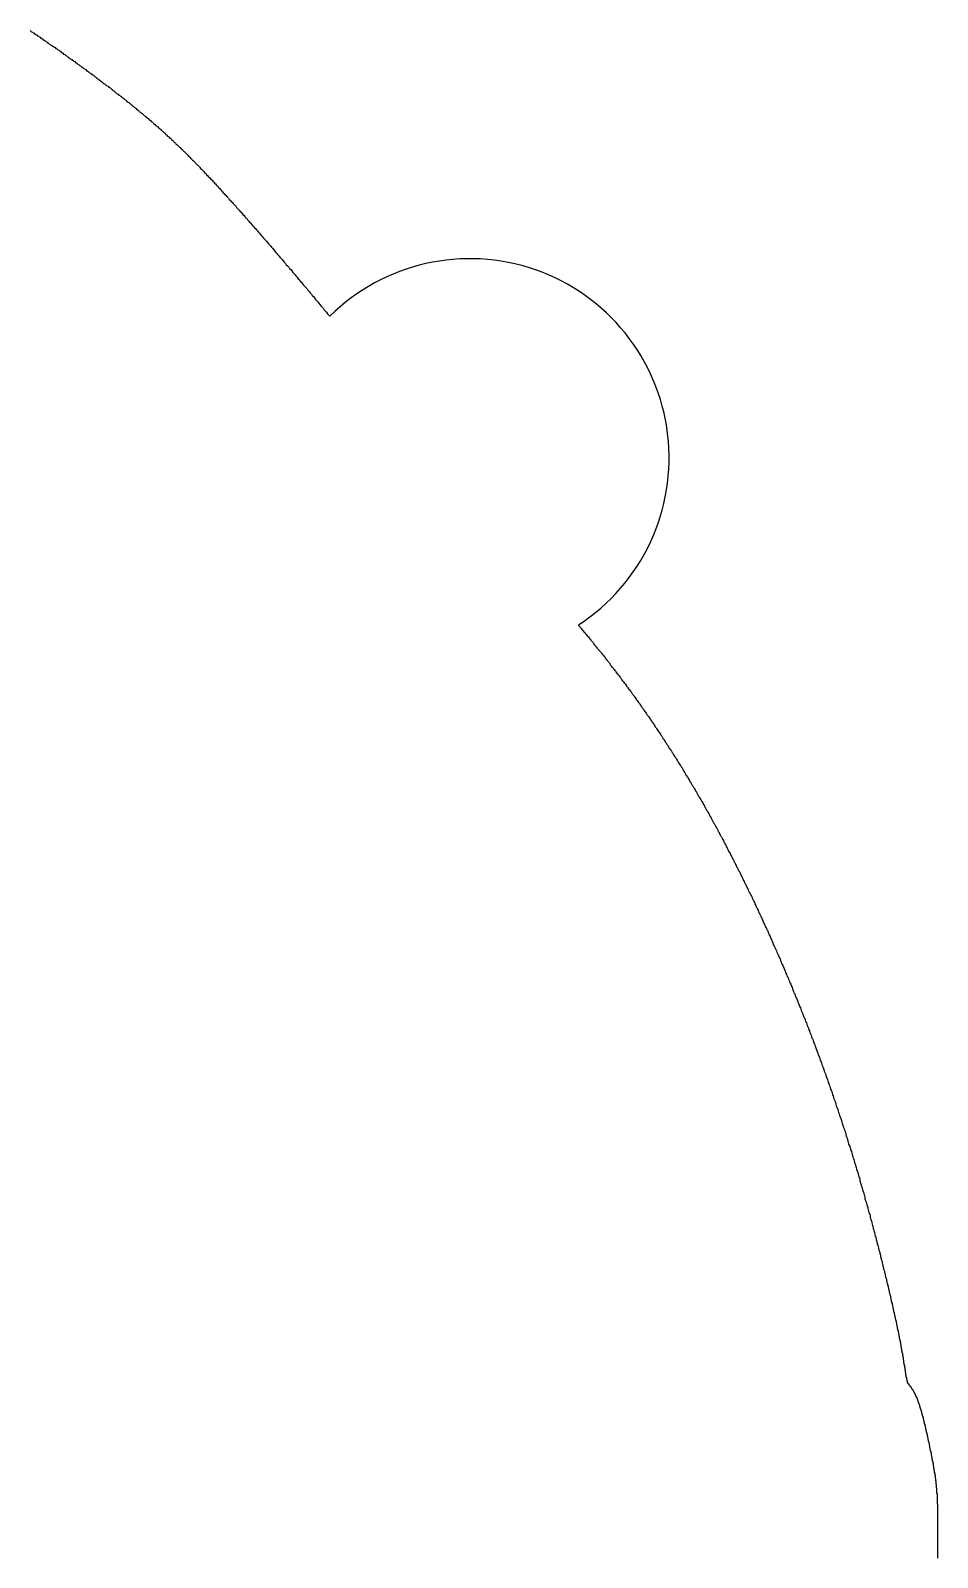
# Model space of a CAD drawing. Header units: millimetres. Extents: x 111 to 2999, y 81 to 1941.
# Drawn here: x 1031.5 to 1054.26, y 1556.74 to 1595.06 of the extents above; entities that cross this region are included whole.
import ezdxf

# ---------------------------------------------------------------- set-up
doc = ezdxf.new("R2010")
doc.units = ezdxf.units.MM

msp = doc.modelspace()

# ---------------------------------------------------------------- linework, layer by layer
for points in [[(1031.49, 1595.063, 0), (1031.51, 1595.043, 0), (1031.53, 1595.033, 0), (1031.55, 1595.023, 0), (1031.57, 1595.003, 0), (1031.59, 1594.993, 0), (1031.61, 1594.973, 0), (1031.63, 1594.963, 0), (1031.66, 1594.953, 0), (1031.68, 1594.933, 0), (1031.7, 1594.923, 0), (1031.72, 1594.903, 0), (1031.74, 1594.893, 0), (1031.76, 1594.873, 0), (1031.78, 1594.863, 0), (1031.8, 1594.853, 0), (1031.82, 1594.833, 0), (1031.84, 1594.823, 0), (1031.87, 1594.803, 0), (1031.89, 1594.793, 0), (1031.91, 1594.773, 0), (1031.93, 1594.763, 0), (1031.95, 1594.743, 0), (1031.97, 1594.733, 0), (1031.99, 1594.713, 0), (1032.01, 1594.703, 0), (1032.04, 1594.683, 0), (1032.06, 1594.673, 0), (1032.08, 1594.663, 0), (1032.1, 1594.643, 0), (1032.12, 1594.633, 0), (1032.14, 1594.613, 0), (1032.16, 1594.603, 0), (1032.18, 1594.583, 0), (1032.21, 1594.573, 0), (1032.23, 1594.553, 0), (1032.25, 1594.543, 0), (1032.27, 1594.523, 0), (1032.29, 1594.513, 0), (1032.31, 1594.493, 0), (1032.33, 1594.473, 0), (1032.36, 1594.463, 0), (1032.38, 1594.443, 0), (1032.4, 1594.433, 0), (1032.42, 1594.413, 0), (1032.44, 1594.403, 0), (1032.46, 1594.383, 0), (1032.48, 1594.373, 0), (1032.5, 1594.353, 0), (1032.53, 1594.343, 0), (1032.55, 1594.323, 0), (1032.57, 1594.313, 0), (1032.59, 1594.293, 0), (1032.61, 1594.283, 0), (1032.63, 1594.263, 0), (1032.65, 1594.253, 0), (1032.67, 1594.233, 0), (1032.7, 1594.213, 0), (1032.72, 1594.203, 0), (1032.74, 1594.183, 0), (1032.76, 1594.173, 0), (1032.78, 1594.153, 0), (1032.8, 1594.143, 0), (1032.82, 1594.123, 0), (1032.84, 1594.113, 0), (1032.87, 1594.093, 0), (1032.89, 1594.083, 0), (1032.91, 1594.063, 0), (1032.93, 1594.043, 0), (1032.95, 1594.033, 0), (1032.97, 1594.013, 0), (1032.99, 1594.003, 0), (1033.01, 1593.983, 0), (1033.03, 1593.973, 0), (1033.05, 1593.953, 0), (1033.08, 1593.943, 0), (1033.1, 1593.923, 0), (1033.12, 1593.903, 0), (1033.14, 1593.893, 0), (1033.16, 1593.873, 0), (1033.18, 1593.863, 0), (1033.2, 1593.843, 0), (1033.22, 1593.833, 0), (1033.24, 1593.813, 0), (1033.26, 1593.803, 0), (1033.28, 1593.783, 0), (1033.3, 1593.763, 0), (1033.32, 1593.753, 0), (1033.34, 1593.733, 0), (1033.36, 1593.723, 0), (1033.38, 1593.703, 0), (1033.4, 1593.693, 0), (1033.42, 1593.673, 0), (1033.45, 1593.663, 0), (1033.47, 1593.643, 0), (1033.49, 1593.633, 0), (1033.51, 1593.613, 0), (1033.53, 1593.593, 0), (1033.55, 1593.583, 0), (1033.57, 1593.563, 0), (1033.59, 1593.553, 0), (1033.61, 1593.533, 0), (1033.62, 1593.523, 0), (1033.64, 1593.503, 0), (1033.66, 1593.493, 0), (1033.68, 1593.473, 0), (1033.7, 1593.463, 0), (1033.72, 1593.443, 0), (1033.74, 1593.433, 0), (1033.76, 1593.413, 0), (1033.78, 1593.403, 0), (1033.8, 1593.383, 0), (1033.82, 1593.373, 0), (1033.84, 1593.353, 0), (1033.86, 1593.343, 0), (1033.88, 1593.323, 0), (1033.9, 1593.313, 0), (1033.91, 1593.293, 0), (1033.93, 1593.283, 0), (1033.95, 1593.263, 0), (1033.97, 1593.253, 0), (1033.99, 1593.233, 0), (1034.01, 1593.223, 0), (1034.03, 1593.203, 0), (1034.05, 1593.193, 0), (1034.06, 1593.173, 0), (1034.08, 1593.163, 0), (1034.1, 1593.143, 0), (1034.12, 1593.133, 0), (1034.14, 1593.113, 0), (1034.15, 1593.103, 0), (1034.17, 1593.083, 0), (1034.19, 1593.073, 0), (1034.21, 1593.053, 0), (1034.23, 1593.043, 0), (1034.24, 1593.023, 0), (1034.26, 1593.013, 0), (1034.28, 1592.993, 0), (1034.3, 1592.983, 0), (1034.32, 1592.963, 0), (1034.33, 1592.953, 0), (1034.35, 1592.933, 0), (1034.37, 1592.923, 0), (1034.39, 1592.903, 0), (1034.4, 1592.893, 0), (1034.42, 1592.873, 0), (1034.44, 1592.863, 0), (1034.46, 1592.853, 0), (1034.47, 1592.833, 0), (1034.49, 1592.823, 0), (1034.51, 1592.803, 0), (1034.53, 1592.793, 0), (1034.54, 1592.773, 0), (1034.56, 1592.763, 0), (1034.58, 1592.743, 0), (1034.59, 1592.733, 0), (1034.61, 1592.713, 0), (1034.63, 1592.703, 0), (1034.64, 1592.683, 0), (1034.66, 1592.673, 0), (1034.68, 1592.653, 0), (1034.7, 1592.643, 0), (1034.71, 1592.623, 0), (1034.73, 1592.613, 0), (1034.75, 1592.593, 0), (1034.76, 1592.583, 0), (1034.78, 1592.563, 0), (1034.8, 1592.553, 0), (1034.81, 1592.533, 0), (1034.83, 1592.523, 0), (1034.85, 1592.503, 0), (1034.87, 1592.493, 0), (1034.88, 1592.473, 0), (1034.9, 1592.453, 0), (1034.92, 1592.443, 0), (1034.93, 1592.423, 0), (1034.95, 1592.413, 0), (1034.97, 1592.393, 0), (1034.98, 1592.383, 0), (1035, 1592.363, 0), (1035.02, 1592.353, 0), (1035.04, 1592.333, 0), (1035.05, 1592.313, 0), (1035.07, 1592.303, 0), (1035.09, 1592.283, 0), (1035.1, 1592.273, 0), (1035.12, 1592.253, 0), (1035.14, 1592.233, 0), (1035.15, 1592.223, 0), (1035.17, 1592.203, 0), (1035.19, 1592.183, 0), (1035.21, 1592.173, 0), (1035.22, 1592.153, 0), (1035.24, 1592.133, 0), (1035.26, 1592.123, 0), (1035.27, 1592.103, 0), (1035.29, 1592.083, 0), (1035.31, 1592.073, 0), (1035.33, 1592.053, 0), (1035.34, 1592.033, 0), (1035.36, 1592.023, 0), (1035.38, 1592.003, 0), (1035.4, 1591.983, 0), (1035.41, 1591.973, 0), (1035.43, 1591.953, 0), (1035.45, 1591.933, 0), (1035.47, 1591.913, 0), (1035.48, 1591.903, 0), (1035.5, 1591.883, 0), (1035.52, 1591.863, 0), (1035.54, 1591.843, 0), (1035.55, 1591.823, 0), (1035.57, 1591.813, 0), (1035.59, 1591.793, 0), (1035.61, 1591.773, 0), (1035.63, 1591.753, 0), (1035.64, 1591.733, 0), (1035.66, 1591.713, 0), (1035.68, 1591.693, 0), (1035.7, 1591.683, 0), (1035.72, 1591.663, 0), (1035.74, 1591.643, 0), (1035.75, 1591.623, 0), (1035.77, 1591.603, 0), (1035.79, 1591.583, 0), (1035.81, 1591.563, 0), (1035.83, 1591.543, 0), (1035.85, 1591.523, 0), (1035.87, 1591.503, 0), (1035.89, 1591.483, 0), (1035.9, 1591.463, 0), (1035.92, 1591.443, 0), (1035.94, 1591.423, 0), (1035.96, 1591.403, 0), (1035.98, 1591.383, 0), (1036, 1591.363, 0), (1036.02, 1591.343, 0), (1036.04, 1591.323, 0), (1036.06, 1591.303, 0), (1036.08, 1591.283, 0), (1036.1, 1591.253, 0), (1036.12, 1591.233, 0), (1036.14, 1591.213, 0), (1036.16, 1591.193, 0), (1036.18, 1591.173, 0), (1036.2, 1591.153, 0), (1036.22, 1591.123, 0), (1036.24, 1591.103, 0), (1036.26, 1591.083, 0), (1036.28, 1591.063, 0), (1036.3, 1591.033, 0), (1036.32, 1591.013, 0), (1036.34, 1590.993, 0), (1036.36, 1590.973, 0), (1036.39, 1590.943, 0), (1036.41, 1590.923, 0), (1036.43, 1590.893, 0), (1036.45, 1590.873, 0), (1036.47, 1590.853, 0), (1036.49, 1590.823, 0), (1036.51, 1590.803, 0), (1036.54, 1590.773, 0), (1036.56, 1590.753, 0), (1036.58, 1590.733, 0), (1036.6, 1590.703, 0), (1036.63, 1590.683, 0), (1036.65, 1590.653, 0), (1036.67, 1590.623, 0), (1036.69, 1590.603, 0), (1036.72, 1590.573, 0), (1036.74, 1590.553, 0), (1036.76, 1590.523, 0), (1036.79, 1590.503, 0), (1036.81, 1590.473, 0), (1036.83, 1590.443, 0), (1036.86, 1590.423, 0), (1036.88, 1590.393, 0), (1036.9, 1590.363, 0), (1036.93, 1590.343, 0), (1036.95, 1590.313, 0), (1036.97, 1590.283, 0), (1037, 1590.253, 0), (1037.02, 1590.233, 0), (1037.05, 1590.203, 0), (1037.07, 1590.173, 0), (1037.1, 1590.143, 0), (1037.12, 1590.113, 0), (1037.15, 1590.093, 0), (1037.17, 1590.063, 0), (1037.2, 1590.033, 0), (1037.22, 1590.003, 0), (1037.25, 1589.973, 0), (1037.27, 1589.943, 0), (1037.3, 1589.913, 0), (1037.32, 1589.883, 0), (1037.35, 1589.853, 0), (1037.37, 1589.823, 0), (1037.4, 1589.803, 0), (1037.42, 1589.773, 0), (1037.45, 1589.743, 0), (1037.47, 1589.713, 0), (1037.5, 1589.683, 0), (1037.53, 1589.653, 0), (1037.55, 1589.623, 0), (1037.58, 1589.593, 0), (1037.6, 1589.563, 0), (1037.63, 1589.523, 0), (1037.66, 1589.493, 0), (1037.68, 1589.463, 0), (1037.71, 1589.433, 0), (1037.74, 1589.403, 0), (1037.76, 1589.373, 0), (1037.79, 1589.343, 0), (1037.82, 1589.313, 0), (1037.84, 1589.283, 0), (1037.87, 1589.253, 0), (1037.9, 1589.213, 0), (1037.92, 1589.183, 0), (1037.95, 1589.153, 0), (1037.98, 1589.123, 0), (1038, 1589.093, 0), (1038.03, 1589.063, 0), (1038.06, 1589.033, 0), (1038.08, 1588.993, 0), (1038.11, 1588.963, 0), (1038.14, 1588.933, 0), (1038.16, 1588.903, 0), (1038.19, 1588.873, 0), (1038.22, 1588.833, 0), (1038.25, 1588.803, 0), (1038.27, 1588.773, 0), (1038.3, 1588.743, 0), (1038.33, 1588.703, 0), (1038.35, 1588.673, 0), (1038.38, 1588.643, 0), (1038.41, 1588.613, 0), (1038.44, 1588.583, 0), (1038.46, 1588.543, 0), (1038.49, 1588.513, 0), (1038.52, 1588.483, 0), (1038.55, 1588.443, 0), (1038.57, 1588.413, 0), (1038.6, 1588.383, 0), (1038.63, 1588.353, 0), (1038.65, 1588.313, 0), (1038.68, 1588.283, 0), (1038.71, 1588.253, 0), (1038.74, 1588.223, 0), (1038.76, 1588.183, 0), (1038.79, 1588.153, 0), (1038.82, 1588.123, 0), (1038.85, 1588.083, 0), (1038.87, 1588.053, 0), (1038.9, 1588.023, 0), (1038.93, 1587.993, 0), (1038.95, 1587.953, 0), (1038.98, 1587.923, 0), (1039.01, 1587.893, 0)], [(1045.25, 1580.143, 0), (1045.26, 1580.123, 0), (1045.28, 1580.103, 0), (1045.3, 1580.083, 0), (1045.31, 1580.063, 0), (1045.33, 1580.053, 0), (1045.34, 1580.033, 0), (1045.36, 1580.013, 0), (1045.37, 1579.993, 0), (1045.39, 1579.973, 0), (1045.41, 1579.953, 0), (1045.42, 1579.933, 0), (1045.44, 1579.913, 0), (1045.45, 1579.893, 0), (1045.47, 1579.873, 0), (1045.48, 1579.863, 0), (1045.5, 1579.843, 0), (1045.52, 1579.823, 0), (1045.53, 1579.803, 0), (1045.55, 1579.783, 0), (1045.56, 1579.763, 0), (1045.58, 1579.743, 0), (1045.6, 1579.723, 0), (1045.61, 1579.703, 0), (1045.63, 1579.683, 0), (1045.64, 1579.663, 0), (1045.66, 1579.643, 0), (1045.67, 1579.623, 0), (1045.69, 1579.603, 0), (1045.71, 1579.583, 0), (1045.72, 1579.563, 0), (1045.74, 1579.543, 0), (1045.75, 1579.523, 0), (1045.77, 1579.513, 0), (1045.78, 1579.493, 0), (1045.8, 1579.473, 0), (1045.82, 1579.453, 0), (1045.83, 1579.433, 0), (1045.85, 1579.413, 0), (1045.86, 1579.393, 0), (1045.88, 1579.373, 0), (1045.9, 1579.353, 0), (1045.91, 1579.333, 0), (1045.93, 1579.313, 0), (1045.94, 1579.293, 0), (1045.96, 1579.273, 0), (1045.97, 1579.253, 0), (1045.99, 1579.233, 0), (1046.01, 1579.213, 0), (1046.02, 1579.193, 0), (1046.04, 1579.173, 0), (1046.05, 1579.143, 0), (1046.07, 1579.123, 0), (1046.08, 1579.103, 0), (1046.1, 1579.083, 0), (1046.12, 1579.063, 0), (1046.13, 1579.043, 0), (1046.15, 1579.023, 0), (1046.16, 1579.003, 0), (1046.18, 1578.983, 0), (1046.19, 1578.963, 0), (1046.21, 1578.943, 0), (1046.23, 1578.923, 0), (1046.24, 1578.903, 0), (1046.26, 1578.883, 0), (1046.27, 1578.863, 0), (1046.29, 1578.843, 0), (1046.31, 1578.823, 0), (1046.32, 1578.793, 0), (1046.34, 1578.773, 0), (1046.35, 1578.753, 0), (1046.37, 1578.733, 0), (1046.38, 1578.713, 0), (1046.4, 1578.693, 0), (1046.42, 1578.673, 0), (1046.43, 1578.653, 0), (1046.45, 1578.633, 0), (1046.46, 1578.603, 0), (1046.48, 1578.583, 0), (1046.49, 1578.563, 0), (1046.51, 1578.543, 0), (1046.53, 1578.523, 0), (1046.54, 1578.503, 0), (1046.56, 1578.483, 0), (1046.57, 1578.463, 0), (1046.59, 1578.433, 0), (1046.6, 1578.413, 0), (1046.62, 1578.393, 0), (1046.63, 1578.373, 0), (1046.65, 1578.353, 0), (1046.67, 1578.333, 0), (1046.68, 1578.303, 0), (1046.7, 1578.283, 0), (1046.71, 1578.263, 0), (1046.73, 1578.243, 0), (1046.74, 1578.223, 0), (1046.76, 1578.193, 0), (1046.78, 1578.173, 0), (1046.79, 1578.153, 0), (1046.81, 1578.133, 0), (1046.82, 1578.113, 0), (1046.84, 1578.083, 0), (1046.85, 1578.063, 0), (1046.87, 1578.043, 0), (1046.89, 1578.023, 0), (1046.9, 1577.993, 0), (1046.92, 1577.973, 0), (1046.93, 1577.953, 0), (1046.95, 1577.933, 0), (1046.96, 1577.903, 0), (1046.98, 1577.883, 0), (1046.99, 1577.863, 0), (1047.01, 1577.843, 0), (1047.03, 1577.813, 0), (1047.04, 1577.793, 0), (1047.06, 1577.773, 0), (1047.07, 1577.753, 0), (1047.09, 1577.723, 0), (1047.1, 1577.703, 0), (1047.12, 1577.683, 0), (1047.14, 1577.653, 0), (1047.15, 1577.633, 0), (1047.17, 1577.613, 0), (1047.18, 1577.583, 0), (1047.2, 1577.563, 0), (1047.21, 1577.543, 0), (1047.23, 1577.523, 0), (1047.24, 1577.493, 0), (1047.26, 1577.473, 0), (1047.28, 1577.453, 0), (1047.29, 1577.423, 0), (1047.31, 1577.403, 0), (1047.32, 1577.373, 0), (1047.34, 1577.353, 0), (1047.35, 1577.333, 0), (1047.37, 1577.303, 0), (1047.38, 1577.283, 0), (1047.4, 1577.263, 0), (1047.42, 1577.233, 0), (1047.43, 1577.213, 0), (1047.45, 1577.183, 0), (1047.46, 1577.163, 0), (1047.48, 1577.143, 0), (1047.49, 1577.113, 0), (1047.51, 1577.093, 0), (1047.52, 1577.063, 0), (1047.54, 1577.043, 0), (1047.56, 1577.023, 0), (1047.57, 1576.993, 0), (1047.59, 1576.973, 0), (1047.6, 1576.943, 0), (1047.62, 1576.923, 0), (1047.63, 1576.893, 0), (1047.65, 1576.873, 0), (1047.66, 1576.843, 0), (1047.68, 1576.823, 0), (1047.7, 1576.803, 0), (1047.71, 1576.773, 0), (1047.73, 1576.753, 0), (1047.74, 1576.723, 0), (1047.76, 1576.703, 0), (1047.77, 1576.673, 0), (1047.79, 1576.653, 0), (1047.8, 1576.623, 0), (1047.82, 1576.603, 0), (1047.84, 1576.573, 0), (1047.85, 1576.553, 0), (1047.87, 1576.523, 0), (1047.88, 1576.493, 0), (1047.9, 1576.473, 0), (1047.91, 1576.443, 0), (1047.93, 1576.423, 0), (1047.94, 1576.393, 0), (1047.96, 1576.373, 0), (1047.97, 1576.343, 0), (1047.99, 1576.323, 0), (1048.01, 1576.293, 0), (1048.02, 1576.263, 0), (1048.04, 1576.243, 0), (1048.05, 1576.213, 0), (1048.07, 1576.193, 0), (1048.08, 1576.163, 0), (1048.1, 1576.133, 0), (1048.11, 1576.113, 0), (1048.13, 1576.083, 0), (1048.15, 1576.063, 0), (1048.16, 1576.033, 0), (1048.18, 1576.003, 0), (1048.19, 1575.983, 0), (1048.21, 1575.953, 0), (1048.22, 1575.923, 0), (1048.24, 1575.903, 0), (1048.25, 1575.873, 0), (1048.27, 1575.843, 0), (1048.28, 1575.823, 0), (1048.3, 1575.793, 0), (1048.32, 1575.763, 0), (1048.33, 1575.743, 0), (1048.35, 1575.713, 0), (1048.36, 1575.683, 0), (1048.38, 1575.663, 0), (1048.39, 1575.633, 0), (1048.41, 1575.603, 0), (1048.42, 1575.573, 0), (1048.44, 1575.553, 0), (1048.45, 1575.523, 0), (1048.47, 1575.493, 0), (1048.49, 1575.463, 0), (1048.5, 1575.443, 0), (1048.52, 1575.413, 0), (1048.53, 1575.383, 0), (1048.55, 1575.353, 0), (1048.56, 1575.333, 0), (1048.58, 1575.303, 0), (1048.59, 1575.273, 0), (1048.61, 1575.243, 0), (1048.62, 1575.213, 0), (1048.64, 1575.193, 0), (1048.65, 1575.163, 0), (1048.67, 1575.133, 0), (1048.69, 1575.103, 0), (1048.7, 1575.073, 0), (1048.72, 1575.043, 0), (1048.73, 1575.023, 0), (1048.75, 1574.993, 0), (1048.76, 1574.963, 0), (1048.78, 1574.933, 0), (1048.79, 1574.903, 0), (1048.81, 1574.873, 0), (1048.82, 1574.843, 0), (1048.84, 1574.823, 0), (1048.86, 1574.793, 0), (1048.87, 1574.763, 0), (1048.89, 1574.733, 0), (1048.9, 1574.703, 0), (1048.92, 1574.673, 0), (1048.93, 1574.643, 0), (1048.95, 1574.613, 0), (1048.96, 1574.583, 0), (1048.98, 1574.553, 0), (1048.99, 1574.523, 0), (1049.01, 1574.493, 0), (1049.02, 1574.463, 0), (1049.04, 1574.433, 0), (1049.06, 1574.403, 0), (1049.07, 1574.373, 0), (1049.09, 1574.343, 0), (1049.1, 1574.313, 0), (1049.12, 1574.283, 0), (1049.13, 1574.253, 0), (1049.15, 1574.223, 0), (1049.16, 1574.193, 0), (1049.18, 1574.163, 0), (1049.19, 1574.133, 0), (1049.21, 1574.103, 0), (1049.22, 1574.073, 0), (1049.24, 1574.043, 0), (1049.25, 1574.013, 0), (1049.27, 1573.983, 0), (1049.29, 1573.953, 0), (1049.3, 1573.923, 0), (1049.32, 1573.893, 0), (1049.33, 1573.863, 0), (1049.35, 1573.833, 0), (1049.36, 1573.803, 0), (1049.38, 1573.773, 0), (1049.39, 1573.733, 0), (1049.41, 1573.703, 0), (1049.42, 1573.673, 0), (1049.44, 1573.643, 0), (1049.45, 1573.613, 0), (1049.47, 1573.583, 0), (1049.48, 1573.553, 0), (1049.5, 1573.523, 0), (1049.51, 1573.483, 0), (1049.53, 1573.453, 0), (1049.54, 1573.423, 0), (1049.56, 1573.393, 0), (1049.58, 1573.363, 0), (1049.59, 1573.333, 0), (1049.61, 1573.303, 0), (1049.62, 1573.263, 0), (1049.64, 1573.233, 0), (1049.65, 1573.203, 0), (1049.67, 1573.173, 0), (1049.68, 1573.143, 0), (1049.7, 1573.103, 0), (1049.71, 1573.073, 0), (1049.73, 1573.043, 0), (1049.74, 1573.013, 0), (1049.76, 1572.983, 0), (1049.77, 1572.943, 0), (1049.79, 1572.913, 0), (1049.8, 1572.883, 0), (1049.82, 1572.853, 0), (1049.83, 1572.813, 0), (1049.85, 1572.783, 0), (1049.86, 1572.753, 0), (1049.88, 1572.723, 0), (1049.89, 1572.683, 0), (1049.91, 1572.653, 0), (1049.92, 1572.623, 0), (1049.94, 1572.593, 0), (1049.95, 1572.553, 0), (1049.97, 1572.523, 0), (1049.98, 1572.493, 0), (1050, 1572.463, 0), (1050.01, 1572.423, 0), (1050.03, 1572.393, 0), (1050.04, 1572.363, 0), (1050.06, 1572.323, 0), (1050.07, 1572.293, 0), (1050.09, 1572.263, 0), (1050.1, 1572.223, 0), (1050.11, 1572.193, 0), (1050.13, 1572.163, 0), (1050.14, 1572.123, 0), (1050.16, 1572.093, 0), (1050.17, 1572.063, 0), (1050.19, 1572.033, 0), (1050.2, 1571.993, 0), (1050.22, 1571.963, 0), (1050.23, 1571.933, 0), (1050.25, 1571.893, 0), (1050.26, 1571.863, 0), (1050.28, 1571.823, 0), (1050.29, 1571.793, 0), (1050.31, 1571.763, 0), (1050.32, 1571.723, 0), (1050.33, 1571.693, 0), (1050.35, 1571.663, 0), (1050.36, 1571.623, 0), (1050.38, 1571.593, 0), (1050.39, 1571.563, 0), (1050.41, 1571.523, 0), (1050.42, 1571.493, 0), (1050.44, 1571.453, 0), (1050.45, 1571.423, 0), (1050.46, 1571.393, 0), (1050.48, 1571.353, 0), (1050.49, 1571.323, 0), (1050.51, 1571.293, 0), (1050.52, 1571.253, 0), (1050.54, 1571.223, 0), (1050.55, 1571.183, 0), (1050.56, 1571.153, 0), (1050.58, 1571.123, 0), (1050.59, 1571.083, 0), (1050.61, 1571.053, 0), (1050.62, 1571.013, 0), (1050.63, 1570.983, 0), (1050.65, 1570.943, 0), (1050.66, 1570.913, 0), (1050.68, 1570.883, 0), (1050.69, 1570.843, 0), (1050.7, 1570.813, 0), (1050.72, 1570.773, 0), (1050.73, 1570.743, 0), (1050.75, 1570.713, 0), (1050.76, 1570.673, 0), (1050.77, 1570.643, 0), (1050.79, 1570.603, 0), (1050.8, 1570.573, 0), (1050.82, 1570.533, 0), (1050.83, 1570.503, 0), (1050.84, 1570.463, 0), (1050.86, 1570.433, 0), (1050.87, 1570.403, 0), (1050.88, 1570.363, 0), (1050.9, 1570.333, 0), (1050.91, 1570.293, 0), (1050.93, 1570.263, 0), (1050.94, 1570.223, 0), (1050.95, 1570.193, 0), (1050.97, 1570.153, 0), (1050.98, 1570.123, 0), (1050.99, 1570.093, 0), (1051.01, 1570.053, 0), (1051.02, 1570.023, 0), (1051.03, 1569.983, 0), (1051.05, 1569.953, 0), (1051.06, 1569.913, 0), (1051.07, 1569.883, 0), (1051.09, 1569.843, 0), (1051.1, 1569.813, 0), (1051.11, 1569.773, 0), (1051.13, 1569.743, 0), (1051.14, 1569.713, 0), (1051.15, 1569.673, 0), (1051.17, 1569.643, 0), (1051.18, 1569.603, 0), (1051.19, 1569.573, 0), (1051.21, 1569.533, 0), (1051.22, 1569.503, 0), (1051.23, 1569.463, 0), (1051.24, 1569.433, 0), (1051.26, 1569.393, 0), (1051.27, 1569.363, 0), (1051.28, 1569.323, 0), (1051.3, 1569.293, 0), (1051.31, 1569.253, 0), (1051.32, 1569.223, 0), (1051.33, 1569.193, 0), (1051.35, 1569.153, 0), (1051.36, 1569.123, 0), (1051.37, 1569.083, 0), (1051.38, 1569.053, 0), (1051.4, 1569.013, 0), (1051.41, 1568.983, 0), (1051.42, 1568.943, 0), (1051.43, 1568.913, 0), (1051.45, 1568.873, 0), (1051.46, 1568.843, 0), (1051.47, 1568.803, 0), (1051.48, 1568.773, 0), (1051.5, 1568.733, 0), (1051.51, 1568.703, 0), (1051.52, 1568.663, 0), (1051.53, 1568.633, 0), (1051.54, 1568.603, 0), (1051.56, 1568.563, 0), (1051.57, 1568.533, 0), (1051.58, 1568.493, 0), (1051.59, 1568.463, 0), (1051.61, 1568.423, 0), (1051.62, 1568.393, 0), (1051.63, 1568.353, 0), (1051.64, 1568.323, 0), (1051.65, 1568.283, 0), (1051.66, 1568.253, 0), (1051.68, 1568.213, 0), (1051.69, 1568.183, 0), (1051.7, 1568.153, 0), (1051.71, 1568.113, 0), (1051.72, 1568.083, 0), (1051.73, 1568.043, 0), (1051.75, 1568.013, 0), (1051.76, 1567.973, 0), (1051.77, 1567.943, 0), (1051.78, 1567.903, 0), (1051.79, 1567.873, 0), (1051.8, 1567.843, 0), (1051.81, 1567.803, 0), (1051.83, 1567.773, 0), (1051.84, 1567.733, 0), (1051.85, 1567.703, 0), (1051.86, 1567.663, 0), (1051.87, 1567.633, 0), (1051.88, 1567.603, 0), (1051.89, 1567.563, 0), (1051.9, 1567.533, 0), (1051.92, 1567.493, 0), (1051.93, 1567.463, 0), (1051.94, 1567.433, 0), (1051.95, 1567.393, 0), (1051.96, 1567.363, 0), (1051.97, 1567.323, 0), (1051.98, 1567.293, 0), (1051.99, 1567.263, 0), (1052, 1567.223, 0), (1052.01, 1567.193, 0), (1052.02, 1567.153, 0), (1052.03, 1567.123, 0), (1052.04, 1567.093, 0), (1052.06, 1567.053, 0), (1052.07, 1567.023, 0), (1052.08, 1566.993, 0), (1052.09, 1566.953, 0), (1052.1, 1566.923, 0), (1052.11, 1566.893, 0), (1052.12, 1566.853, 0), (1052.13, 1566.823, 0), (1052.14, 1566.783, 0), (1052.15, 1566.753, 0), (1052.16, 1566.723, 0), (1052.17, 1566.693, 0), (1052.18, 1566.653, 0), (1052.19, 1566.623, 0), (1052.2, 1566.593, 0), (1052.21, 1566.553, 0), (1052.22, 1566.523, 0), (1052.23, 1566.493, 0), (1052.24, 1566.453, 0), (1052.25, 1566.423, 0), (1052.26, 1566.393, 0), (1052.27, 1566.363, 0), (1052.28, 1566.323, 0), (1052.29, 1566.293, 0), (1052.3, 1566.263, 0), (1052.31, 1566.223, 0), (1052.31, 1566.193, 0), (1052.32, 1566.163, 0), (1052.33, 1566.133, 0), (1052.34, 1566.103, 0), (1052.35, 1566.063, 0), (1052.36, 1566.033, 0), (1052.37, 1566.003, 0), (1052.38, 1565.973, 0), (1052.39, 1565.933, 0), (1052.4, 1565.903, 0), (1052.41, 1565.873, 0), (1052.42, 1565.843, 0), (1052.43, 1565.813, 0), (1052.44, 1565.783, 0), (1052.44, 1565.743, 0), (1052.45, 1565.713, 0), (1052.46, 1565.683, 0), (1052.47, 1565.653, 0), (1052.48, 1565.623, 0), (1052.49, 1565.593, 0), (1052.5, 1565.563, 0), (1052.51, 1565.523, 0), (1052.51, 1565.493, 0), (1052.52, 1565.463, 0), (1052.53, 1565.433, 0), (1052.54, 1565.403, 0), (1052.55, 1565.373, 0), (1052.56, 1565.343, 0), (1052.57, 1565.313, 0), (1052.57, 1565.283, 0), (1052.58, 1565.253, 0), (1052.59, 1565.223, 0), (1052.6, 1565.193, 0), (1052.61, 1565.163, 0), (1052.61, 1565.133, 0), (1052.62, 1565.103, 0), (1052.63, 1565.073, 0), (1052.64, 1565.043, 0), (1052.65, 1565.013, 0), (1052.65, 1564.983, 0), (1052.66, 1564.953, 0), (1052.67, 1564.923, 0), (1052.68, 1564.893, 0), (1052.69, 1564.863, 0), (1052.69, 1564.833, 0), (1052.7, 1564.803, 0), (1052.71, 1564.773, 0), (1052.72, 1564.743, 0), (1052.72, 1564.713, 0), (1052.73, 1564.683, 0), (1052.74, 1564.663, 0), (1052.75, 1564.633, 0), (1052.75, 1564.603, 0), (1052.76, 1564.573, 0), (1052.77, 1564.543, 0), (1052.78, 1564.513, 0), (1052.78, 1564.493, 0), (1052.79, 1564.463, 0), (1052.8, 1564.433, 0), (1052.81, 1564.403, 0), (1052.81, 1564.373, 0), (1052.82, 1564.353, 0), (1052.83, 1564.323, 0), (1052.83, 1564.293, 0), (1052.84, 1564.263, 0), (1052.85, 1564.243, 0), (1052.85, 1564.213, 0), (1052.86, 1564.183, 0), (1052.87, 1564.163, 0), (1052.87, 1564.133, 0), (1052.88, 1564.103, 0), (1052.89, 1564.083, 0), (1052.89, 1564.053, 0), (1052.9, 1564.023, 0), (1052.91, 1564.003, 0), (1052.91, 1563.973, 0), (1052.92, 1563.943, 0), (1052.93, 1563.923, 0), (1052.93, 1563.893, 0), (1052.94, 1563.873, 0), (1052.95, 1563.843, 0), (1052.95, 1563.823, 0), (1052.96, 1563.793, 0), (1052.96, 1563.773, 0), (1052.97, 1563.743, 0), (1052.98, 1563.723, 0), (1052.98, 1563.693, 0), (1052.99, 1563.673, 0), (1052.99, 1563.643, 0), (1053, 1563.623, 0), (1053.01, 1563.593, 0), (1053.01, 1563.573, 0), (1053.02, 1563.543, 0), (1053.02, 1563.523, 0), (1053.03, 1563.503, 0), (1053.03, 1563.473, 0), (1053.04, 1563.453, 0), (1053.05, 1563.433, 0), (1053.05, 1563.403, 0), (1053.06, 1563.383, 0), (1053.06, 1563.363, 0), (1053.07, 1563.333, 0), (1053.07, 1563.313, 0), (1053.08, 1563.293, 0), (1053.08, 1563.263, 0), (1053.09, 1563.243, 0), (1053.09, 1563.223, 0), (1053.1, 1563.203, 0), (1053.1, 1563.183, 0), (1053.11, 1563.153, 0), (1053.11, 1563.133, 0), (1053.12, 1563.113, 0), (1053.12, 1563.093, 0), (1053.13, 1563.073, 0), (1053.13, 1563.053, 0), (1053.14, 1563.023, 0), (1053.14, 1563.003, 0), (1053.15, 1562.983, 0), (1053.15, 1562.963, 0), (1053.16, 1562.943, 0), (1053.16, 1562.923, 0), (1053.16, 1562.903, 0), (1053.17, 1562.883, 0), (1053.17, 1562.863, 0), (1053.18, 1562.843, 0), (1053.18, 1562.823, 0), (1053.19, 1562.803, 0), (1053.19, 1562.783, 0), (1053.2, 1562.763, 0), (1053.2, 1562.753, 0), (1053.2, 1562.733, 0), (1053.21, 1562.713, 0), (1053.21, 1562.693, 0), (1053.22, 1562.673, 0), (1053.22, 1562.653, 0), (1053.22, 1562.633, 0), (1053.23, 1562.623, 0), (1053.23, 1562.603, 0), (1053.23, 1562.583, 0), (1053.24, 1562.563, 0), (1053.24, 1562.553, 0), (1053.25, 1562.533, 0), (1053.25, 1562.513, 0), (1053.25, 1562.493, 0), (1053.26, 1562.483, 0), (1053.26, 1562.463, 0), (1053.26, 1562.443, 0), (1053.27, 1562.433, 0), (1053.27, 1562.413, 0), (1053.27, 1562.403, 0), (1053.28, 1562.383, 0), (1053.28, 1562.363, 0), (1053.28, 1562.353, 0), (1053.29, 1562.333, 0), (1053.29, 1562.323, 0), (1053.29, 1562.303, 0), (1053.3, 1562.293, 0), (1053.3, 1562.273, 0), (1053.3, 1562.263, 0), (1053.3, 1562.243, 0), (1053.31, 1562.233, 0), (1053.31, 1562.213, 0), (1053.31, 1562.203, 0), (1053.32, 1562.183, 0), (1053.32, 1562.173, 0), (1053.32, 1562.153, 0), (1053.32, 1562.143, 0), (1053.33, 1562.133, 0), (1053.33, 1562.113, 0), (1053.33, 1562.103, 0), (1053.33, 1562.093, 0), (1053.34, 1562.073, 0), (1053.34, 1562.063, 0), (1053.34, 1562.053, 0), (1053.34, 1562.033, 0), (1053.35, 1562.023, 0), (1053.35, 1562.013, 0), (1053.35, 1562.003, 0), (1053.35, 1561.983, 0), (1053.36, 1561.973, 0), (1053.36, 1561.963, 0), (1053.36, 1561.953, 0), (1053.36, 1561.933, 0), (1053.36, 1561.923, 0), (1053.37, 1561.913, 0), (1053.37, 1561.903, 0), (1053.37, 1561.893, 0), (1053.37, 1561.883, 0), (1053.38, 1561.863, 0), (1053.38, 1561.853, 0), (1053.38, 1561.843, 0), (1053.38, 1561.833, 0), (1053.38, 1561.823, 0), (1053.38, 1561.813, 0), (1053.39, 1561.803, 0), (1053.39, 1561.793, 0), (1053.39, 1561.783, 0), (1053.39, 1561.773, 0), (1053.39, 1561.763, 0), (1053.4, 1561.753, 0), (1053.4, 1561.743, 0), (1053.4, 1561.733, 0), (1053.4, 1561.723, 0), (1053.4, 1561.713, 0), (1053.4, 1561.703, 0), (1053.41, 1561.693, 0), (1053.41, 1561.683, 0), (1053.41, 1561.673, 0), (1053.41, 1561.663, 0), (1053.41, 1561.653, 0), (1053.41, 1561.643, 0), (1053.41, 1561.633, 0), (1053.42, 1561.623, 0), (1053.42, 1561.623, 0), (1053.42, 1561.613, 0), (1053.42, 1561.603, 0), (1053.42, 1561.593, 0), (1053.42, 1561.583, 0), (1053.42, 1561.573, 0), (1053.43, 1561.573, 0), (1053.43, 1561.563, 0), (1053.43, 1561.553, 0), (1053.43, 1561.543, 0), (1053.43, 1561.533, 0), (1053.43, 1561.533, 0), (1053.43, 1561.523, 0), (1053.43, 1561.513, 0), (1053.44, 1561.503, 0), (1053.44, 1561.503, 0), (1053.44, 1561.493, 0), (1053.44, 1561.483, 0), (1053.44, 1561.473, 0), (1053.44, 1561.473, 0), (1053.44, 1561.463, 0), (1053.44, 1561.453, 0), (1053.44, 1561.453, 0), (1053.45, 1561.443, 0), (1053.45, 1561.433, 0), (1053.45, 1561.433, 0), (1053.45, 1561.423, 0), (1053.45, 1561.413, 0), (1053.45, 1561.413, 0), (1053.45, 1561.403, 0), (1053.45, 1561.403, 0), (1053.45, 1561.393, 0), (1053.45, 1561.383, 0), (1053.46, 1561.383, 0), (1053.46, 1561.373, 0), (1053.46, 1561.373, 0), (1053.46, 1561.363, 0), (1053.46, 1561.363, 0), (1053.46, 1561.353, 0), (1053.46, 1561.343, 0), (1053.46, 1561.343, 0), (1053.46, 1561.333, 0), (1053.46, 1561.333, 0), (1053.46, 1561.323, 0), (1053.46, 1561.323, 0), (1053.47, 1561.313, 0), (1053.47, 1561.313, 0), (1053.47, 1561.303, 0), (1053.47, 1561.303, 0), (1053.47, 1561.293, 0), (1053.47, 1561.293, 0), (1053.47, 1561.293, 0), (1053.47, 1561.283, 0), (1053.47, 1561.283, 0), (1053.47, 1561.273, 0), (1053.47, 1561.273, 0), (1053.47, 1561.263, 0), (1053.47, 1561.263, 0), (1053.47, 1561.263, 0), (1053.48, 1561.253, 0), (1053.48, 1561.253, 0), (1053.48, 1561.243, 0), (1053.48, 1561.243, 0), (1053.48, 1561.243, 0), (1053.48, 1561.233, 0), (1053.48, 1561.233, 0), (1053.48, 1561.233, 0), (1053.48, 1561.223, 0), (1053.48, 1561.223, 0), (1053.48, 1561.223, 0), (1053.48, 1561.213, 0), (1053.48, 1561.213, 0), (1053.48, 1561.213, 0), (1053.48, 1561.203, 0), (1053.49, 1561.203, 0), (1053.49, 1561.203, 0), (1053.49, 1561.193, 0), (1053.49, 1561.193, 0), (1053.49, 1561.193, 0), (1053.49, 1561.193, 0), (1053.49, 1561.183, 0), (1053.49, 1561.183, 0), (1053.49, 1561.183, 0), (1053.49, 1561.183, 0), (1053.49, 1561.173, 0), (1053.49, 1561.173, 0), (1053.49, 1561.173, 0), (1053.49, 1561.173, 0), (1053.49, 1561.173, 0), (1053.49, 1561.163, 0), (1053.49, 1561.163, 0), (1053.49, 1561.163, 0), (1053.5, 1561.163, 0), (1053.5, 1561.163, 0), (1053.5, 1561.153, 0), (1053.5, 1561.153, 0), (1053.5, 1561.153, 0), (1053.5, 1561.153, 0), (1053.5, 1561.153, 0), (1053.5, 1561.153, 0), (1053.5, 1561.153, 0), (1053.5, 1561.143, 0), (1053.5, 1561.143, 0), (1053.5, 1561.143, 0), (1053.5, 1561.143, 0), (1053.5, 1561.143, 0), (1053.5, 1561.143, 0), (1053.5, 1561.143, 0), (1053.5, 1561.143, 0), (1053.5, 1561.143, 0), (1053.5, 1561.133, 0), (1053.5, 1561.133, 0), (1053.5, 1561.133, 0), (1053.5, 1561.133, 0), (1053.5, 1561.133, 0), (1053.5, 1561.133, 0), (1053.51, 1561.133, 0), (1053.51, 1561.133, 0), (1053.51, 1561.133, 0), (1053.51, 1561.133, 0), (1053.51, 1561.123, 0), (1053.51, 1561.123, 0), (1053.51, 1561.123, 0), (1053.51, 1561.123, 0), (1053.51, 1561.123, 0), (1053.51, 1561.123, 0), (1053.51, 1561.123, 0), (1053.51, 1561.123, 0), (1053.51, 1561.123, 0), (1053.51, 1561.123, 0), (1053.51, 1561.123, 0), (1053.51, 1561.123, 0), (1053.51, 1561.113, 0), (1053.51, 1561.113, 0), (1053.51, 1561.113, 0), (1053.51, 1561.113, 0), (1053.51, 1561.113, 0), (1053.52, 1561.113, 0), (1053.52, 1561.113, 0), (1053.52, 1561.113, 0), (1053.52, 1561.113, 0), (1053.52, 1561.113, 0), (1053.52, 1561.113, 0), (1053.52, 1561.103, 0), (1053.52, 1561.103, 0), (1053.52, 1561.103, 0), (1053.52, 1561.103, 0), (1053.52, 1561.103, 0), (1053.52, 1561.103, 0), (1053.52, 1561.103, 0), (1053.52, 1561.103, 0), (1053.53, 1561.103, 0), (1053.53, 1561.093, 0), (1053.53, 1561.093, 0), (1053.53, 1561.093, 0), (1053.53, 1561.093, 0), (1053.53, 1561.093, 0), (1053.53, 1561.093, 0), (1053.53, 1561.093, 0), (1053.53, 1561.093, 0), (1053.53, 1561.083, 0), (1053.54, 1561.083, 0), (1053.54, 1561.083, 0), (1053.54, 1561.083, 0), (1053.54, 1561.083, 0), (1053.54, 1561.083, 0), (1053.54, 1561.073, 0), (1053.54, 1561.073, 0), (1053.54, 1561.073, 0), (1053.54, 1561.073, 0), (1053.55, 1561.073, 0), (1053.55, 1561.073, 0), (1053.55, 1561.063, 0), (1053.55, 1561.063, 0), (1053.55, 1561.063, 0), (1053.55, 1561.063, 0), (1053.55, 1561.063, 0), (1053.56, 1561.063, 0), (1053.56, 1561.053, 0), (1053.56, 1561.053, 0), (1053.56, 1561.053, 0), (1053.56, 1561.053, 0), (1053.56, 1561.053, 0), (1053.57, 1561.043, 0), (1053.57, 1561.043, 0), (1053.57, 1561.043, 0), (1053.57, 1561.043, 0), (1053.57, 1561.033, 0), (1053.57, 1561.033, 0), (1053.58, 1561.033, 0), (1053.58, 1561.033, 0), (1053.58, 1561.033, 0), (1053.58, 1561.023, 0), (1053.58, 1561.023, 0), (1053.58, 1561.023, 0), (1053.59, 1561.023, 0), (1053.59, 1561.013, 0), (1053.59, 1561.013, 0), (1053.59, 1561.013, 0), (1053.59, 1561.013, 0), (1053.6, 1561.003, 0), (1053.6, 1561.003, 0), (1053.6, 1561.003, 0), (1053.6, 1560.993, 0), (1053.6, 1560.993, 0), (1053.61, 1560.993, 0), (1053.61, 1560.993, 0), (1053.61, 1560.983, 0), (1053.61, 1560.983, 0), (1053.61, 1560.983, 0), (1053.62, 1560.973, 0), (1053.62, 1560.973, 0), (1053.62, 1560.973, 0), (1053.62, 1560.963, 0), (1053.62, 1560.963, 0), (1053.63, 1560.963, 0), (1053.63, 1560.963, 0), (1053.63, 1560.953, 0), (1053.63, 1560.953, 0), (1053.63, 1560.953, 0), (1053.64, 1560.943, 0), (1053.64, 1560.943, 0), (1053.64, 1560.943, 0), (1053.64, 1560.933, 0), (1053.64, 1560.933, 0), (1053.65, 1560.923, 0), (1053.65, 1560.923, 0), (1053.65, 1560.923, 0), (1053.65, 1560.913, 0), (1053.66, 1560.913, 0), (1053.66, 1560.913, 0), (1053.66, 1560.903, 0), (1053.66, 1560.903, 0), (1053.66, 1560.893, 0), (1053.67, 1560.893, 0), (1053.67, 1560.893, 0), (1053.67, 1560.883, 0), (1053.67, 1560.883, 0), (1053.67, 1560.883, 0), (1053.68, 1560.873, 0), (1053.68, 1560.873, 0), (1053.68, 1560.863, 0), (1053.68, 1560.863, 0), (1053.69, 1560.853, 0), (1053.69, 1560.853, 0), (1053.69, 1560.853, 0), (1053.69, 1560.843, 0), (1053.69, 1560.843, 0), (1053.7, 1560.833, 0), (1053.7, 1560.833, 0), (1053.7, 1560.823, 0), (1053.7, 1560.823, 0), (1053.71, 1560.813, 0), (1053.71, 1560.813, 0), (1053.71, 1560.803, 0), (1053.71, 1560.803, 0), (1053.71, 1560.793, 0), (1053.72, 1560.793, 0), (1053.72, 1560.783, 0), (1053.72, 1560.783, 0), (1053.72, 1560.773, 0), (1053.73, 1560.773, 0), (1053.73, 1560.763, 0), (1053.73, 1560.763, 0), (1053.73, 1560.753, 0), (1053.74, 1560.753, 0), (1053.74, 1560.743, 0), (1053.74, 1560.743, 0), (1053.74, 1560.733, 0), (1053.74, 1560.733, 0), (1053.75, 1560.723, 0), (1053.75, 1560.723, 0), (1053.75, 1560.713, 0), (1053.75, 1560.703, 0), (1053.76, 1560.703, 0), (1053.76, 1560.693, 0), (1053.76, 1560.693, 0), (1053.76, 1560.683, 0), (1053.76, 1560.683, 0), (1053.77, 1560.673, 0), (1053.77, 1560.663, 0), (1053.77, 1560.663, 0), (1053.77, 1560.653, 0), (1053.78, 1560.653, 0), (1053.78, 1560.643, 0), (1053.78, 1560.633, 0), (1053.78, 1560.633, 0), (1053.78, 1560.623, 0), (1053.79, 1560.613, 0), (1053.79, 1560.613, 0), (1053.79, 1560.603, 0), (1053.79, 1560.593, 0), (1053.8, 1560.593, 0), (1053.8, 1560.583, 0), (1053.8, 1560.573, 0), (1053.8, 1560.573, 0), (1053.81, 1560.563, 0), (1053.81, 1560.553, 0), (1053.81, 1560.543, 0), (1053.81, 1560.543, 0), (1053.81, 1560.533, 0), (1053.82, 1560.523, 0), (1053.82, 1560.523, 0), (1053.82, 1560.513, 0), (1053.82, 1560.503, 0), (1053.83, 1560.493, 0), (1053.83, 1560.493, 0), (1053.83, 1560.483, 0), (1053.83, 1560.473, 0), (1053.84, 1560.463, 0), (1053.84, 1560.463, 0), (1053.84, 1560.453, 0), (1053.84, 1560.443, 0), (1053.84, 1560.433, 0), (1053.85, 1560.423, 0), (1053.85, 1560.423, 0), (1053.85, 1560.413, 0), (1053.85, 1560.403, 0), (1053.86, 1560.393, 0), (1053.86, 1560.383, 0), (1053.86, 1560.383, 0), (1053.86, 1560.373, 0), (1053.87, 1560.363, 0), (1053.87, 1560.353, 0), (1053.87, 1560.343, 0), (1053.87, 1560.333, 0), (1053.87, 1560.333, 0), (1053.88, 1560.323, 0), (1053.88, 1560.313, 0), (1053.88, 1560.303, 0), (1053.88, 1560.293, 0), (1053.89, 1560.283, 0), (1053.89, 1560.273, 0), (1053.89, 1560.273, 0), (1053.89, 1560.263, 0), (1053.89, 1560.253, 0), (1053.9, 1560.243, 0), (1053.9, 1560.233, 0), (1053.9, 1560.223, 0), (1053.9, 1560.213, 0), (1053.91, 1560.203, 0), (1053.91, 1560.193, 0), (1053.91, 1560.193, 0), (1053.91, 1560.183, 0), (1053.92, 1560.173, 0), (1053.92, 1560.163, 0), (1053.92, 1560.153, 0), (1053.92, 1560.143, 0), (1053.92, 1560.133, 0), (1053.93, 1560.123, 0), (1053.93, 1560.113, 0), (1053.93, 1560.103, 0), (1053.93, 1560.093, 0), (1053.94, 1560.083, 0), (1053.94, 1560.083, 0), (1053.94, 1560.073, 0), (1053.94, 1560.063, 0), (1053.94, 1560.053, 0), (1053.95, 1560.043, 0), (1053.95, 1560.033, 0), (1053.95, 1560.023, 0), (1053.95, 1560.013, 0), (1053.96, 1560.003, 0), (1053.96, 1559.993, 0), (1053.96, 1559.983, 0), (1053.96, 1559.973, 0), (1053.96, 1559.963, 0), (1053.97, 1559.953, 0), (1053.97, 1559.943, 0), (1053.97, 1559.933, 0), (1053.97, 1559.923, 0), (1053.98, 1559.913, 0), (1053.98, 1559.903, 0), (1053.98, 1559.893, 0), (1053.98, 1559.883, 0), (1053.98, 1559.873, 0), (1053.99, 1559.863, 0), (1053.99, 1559.863, 0), (1053.99, 1559.853, 0), (1053.99, 1559.843, 0), (1054, 1559.833, 0), (1054, 1559.823, 0), (1054, 1559.813, 0), (1054, 1559.803, 0), (1054, 1559.793, 0), (1054.01, 1559.783, 0), (1054.01, 1559.773, 0), (1054.01, 1559.763, 0), (1054.01, 1559.753, 0), (1054.02, 1559.743, 0), (1054.02, 1559.733, 0), (1054.02, 1559.723, 0), (1054.02, 1559.713, 0), (1054.02, 1559.703, 0), (1054.03, 1559.693, 0), (1054.03, 1559.683, 0), (1054.03, 1559.673, 0), (1054.03, 1559.663, 0), (1054.03, 1559.653, 0), (1054.04, 1559.643, 0), (1054.04, 1559.633, 0), (1054.04, 1559.623, 0), (1054.04, 1559.613, 0), (1054.04, 1559.603, 0), (1054.05, 1559.593, 0), (1054.05, 1559.583, 0), (1054.05, 1559.573, 0), (1054.05, 1559.563, 0), (1054.05, 1559.553, 0), (1054.06, 1559.543, 0), (1054.06, 1559.533, 0), (1054.06, 1559.523, 0), (1054.06, 1559.513, 0), (1054.06, 1559.503, 0), (1054.07, 1559.493, 0), (1054.07, 1559.483, 0), (1054.07, 1559.473, 0), (1054.07, 1559.463, 0), (1054.07, 1559.453, 0), (1054.08, 1559.443, 0), (1054.08, 1559.433, 0), (1054.08, 1559.423, 0), (1054.08, 1559.423, 0), (1054.08, 1559.413, 0), (1054.09, 1559.403, 0), (1054.09, 1559.393, 0), (1054.09, 1559.383, 0), (1054.09, 1559.373, 0), (1054.09, 1559.363, 0), (1054.1, 1559.353, 0), (1054.1, 1559.343, 0), (1054.1, 1559.333, 0), (1054.1, 1559.323, 0), (1054.1, 1559.313, 0), (1054.1, 1559.303, 0), (1054.11, 1559.293, 0), (1054.11, 1559.283, 0), (1054.11, 1559.273, 0), (1054.11, 1559.263, 0), (1054.11, 1559.253, 0), (1054.12, 1559.253, 0), (1054.12, 1559.243, 0), (1054.12, 1559.233, 0), (1054.12, 1559.223, 0), (1054.12, 1559.213, 0), (1054.12, 1559.203, 0), (1054.13, 1559.193, 0), (1054.13, 1559.183, 0), (1054.13, 1559.173, 0), (1054.13, 1559.163, 0), (1054.13, 1559.163, 0), (1054.13, 1559.153, 0), (1054.14, 1559.143, 0), (1054.14, 1559.133, 0), (1054.14, 1559.123, 0), (1054.14, 1559.113, 0), (1054.14, 1559.103, 0), (1054.14, 1559.093, 0), (1054.15, 1559.093, 0), (1054.15, 1559.083, 0), (1054.15, 1559.073, 0), (1054.15, 1559.063, 0), (1054.15, 1559.053, 0), (1054.15, 1559.043, 0), (1054.15, 1559.043, 0), (1054.16, 1559.033, 0), (1054.16, 1559.023, 0), (1054.16, 1559.013, 0), (1054.16, 1559.003, 0), (1054.16, 1558.993, 0), (1054.16, 1558.993, 0), (1054.16, 1558.983, 0), (1054.17, 1558.973, 0), (1054.17, 1558.963, 0), (1054.17, 1558.953, 0), (1054.17, 1558.953, 0), (1054.17, 1558.943, 0), (1054.17, 1558.933, 0), (1054.17, 1558.923, 0), (1054.18, 1558.923, 0), (1054.18, 1558.913, 0), (1054.18, 1558.903, 0), (1054.18, 1558.893, 0), (1054.18, 1558.893, 0), (1054.18, 1558.883, 0), (1054.18, 1558.873, 0), (1054.18, 1558.863, 0), (1054.19, 1558.863, 0), (1054.19, 1558.853, 0), (1054.19, 1558.843, 0), (1054.19, 1558.833, 0), (1054.19, 1558.833, 0), (1054.19, 1558.823, 0), (1054.19, 1558.813, 0), (1054.19, 1558.813, 0), (1054.19, 1558.803, 0), (1054.2, 1558.793, 0), (1054.2, 1558.793, 0), (1054.2, 1558.783, 0), (1054.2, 1558.773, 0), (1054.2, 1558.763, 0), (1054.2, 1558.763, 0), (1054.2, 1558.753, 0), (1054.2, 1558.743, 0), (1054.2, 1558.743, 0), (1054.2, 1558.733, 0), (1054.21, 1558.723, 0), (1054.21, 1558.723, 0), (1054.21, 1558.713, 0), (1054.21, 1558.703, 0), (1054.21, 1558.703, 0), (1054.21, 1558.693, 0), (1054.21, 1558.683, 0), (1054.21, 1558.683, 0), (1054.21, 1558.673, 0), (1054.21, 1558.673, 0), (1054.22, 1558.663, 0), (1054.22, 1558.653, 0), (1054.22, 1558.653, 0), (1054.22, 1558.643, 0), (1054.22, 1558.633, 0), (1054.22, 1558.633, 0), (1054.22, 1558.623, 0), (1054.22, 1558.613, 0), (1054.22, 1558.613, 0), (1054.22, 1558.603, 0), (1054.22, 1558.593, 0), (1054.22, 1558.593, 0), (1054.22, 1558.583, 0), (1054.23, 1558.573, 0), (1054.23, 1558.573, 0), (1054.23, 1558.563, 0), (1054.23, 1558.563, 0), (1054.23, 1558.553, 0), (1054.23, 1558.543, 0), (1054.23, 1558.543, 0), (1054.23, 1558.533, 0), (1054.23, 1558.523, 0), (1054.23, 1558.523, 0), (1054.23, 1558.513, 0), (1054.23, 1558.503, 0), (1054.23, 1558.503, 0), (1054.23, 1558.493, 0), (1054.23, 1558.483, 0), (1054.24, 1558.483, 0), (1054.24, 1558.473, 0), (1054.24, 1558.463, 0), (1054.24, 1558.463, 0), (1054.24, 1558.453, 0), (1054.24, 1558.443, 0), (1054.24, 1558.443, 0), (1054.24, 1558.433, 0), (1054.24, 1558.423, 0), (1054.24, 1558.423, 0), (1054.24, 1558.413, 0), (1054.24, 1558.403, 0), (1054.24, 1558.403, 0), (1054.24, 1558.393, 0), (1054.24, 1558.383, 0), (1054.24, 1558.383, 0), (1054.24, 1558.373, 0), (1054.24, 1558.363, 0), (1054.24, 1558.363, 0), (1054.24, 1558.353, 0), (1054.25, 1558.343, 0), (1054.25, 1558.333, 0), (1054.25, 1558.333, 0), (1054.25, 1558.323, 0), (1054.25, 1558.313, 0), (1054.25, 1558.313, 0), (1054.25, 1558.303, 0), (1054.25, 1558.293, 0), (1054.25, 1558.283, 0), (1054.25, 1558.283, 0), (1054.25, 1558.273, 0), (1054.25, 1558.263, 0), (1054.25, 1558.253, 0), (1054.25, 1558.253, 0), (1054.25, 1558.243, 0), (1054.25, 1558.233, 0), (1054.25, 1558.223, 0), (1054.25, 1558.223, 0), (1054.25, 1558.213, 0), (1054.25, 1558.203, 0), (1054.25, 1558.193, 0), (1054.25, 1558.183, 0), (1054.25, 1558.183, 0), (1054.25, 1558.173, 0), (1054.25, 1558.163, 0), (1054.25, 1558.153, 0), (1054.25, 1558.143, 0), (1054.25, 1558.133, 0), (1054.25, 1558.133, 0), (1054.25, 1558.123, 0), (1054.25, 1558.113, 0), (1054.25, 1558.103, 0), (1054.25, 1558.093, 0), (1054.25, 1558.083, 0), (1054.26, 1558.073, 0), (1054.26, 1558.063, 0), (1054.26, 1558.063, 0), (1054.26, 1558.053, 0), (1054.26, 1558.043, 0), (1054.26, 1558.033, 0), (1054.26, 1558.023, 0), (1054.26, 1558.013, 0), (1054.26, 1558.003, 0), (1054.26, 1557.993, 0), (1054.26, 1557.983, 0), (1054.26, 1557.973, 0), (1054.26, 1557.963, 0), (1054.26, 1557.953, 0), (1054.26, 1557.943, 0), (1054.26, 1557.933, 0), (1054.26, 1557.923, 0), (1054.26, 1557.913, 0), (1054.26, 1557.903, 0), (1054.26, 1557.893, 0), (1054.26, 1557.883, 0), (1054.26, 1557.873, 0), (1054.26, 1557.863, 0), (1054.26, 1557.853, 0), (1054.26, 1557.843, 0), (1054.26, 1557.833, 0), (1054.26, 1557.813, 0), (1054.26, 1557.803, 0), (1054.26, 1557.793, 0), (1054.26, 1557.783, 0), (1054.26, 1557.773, 0), (1054.26, 1557.763, 0), (1054.26, 1557.753, 0), (1054.26, 1557.733, 0), (1054.26, 1557.723, 0), (1054.26, 1557.713, 0), (1054.26, 1557.703, 0), (1054.26, 1557.693, 0), (1054.26, 1557.673, 0), (1054.26, 1557.663, 0), (1054.26, 1557.653, 0), (1054.26, 1557.633, 0), (1054.26, 1557.623, 0), (1054.26, 1557.613, 0), (1054.26, 1557.603, 0), (1054.26, 1557.583, 0), (1054.26, 1557.573, 0), (1054.26, 1557.563, 0), (1054.26, 1557.543, 0), (1054.26, 1557.533, 0), (1054.26, 1557.513, 0), (1054.26, 1557.503, 0), (1054.26, 1557.493, 0), (1054.26, 1557.473, 0), (1054.26, 1557.463, 0), (1054.26, 1557.443, 0), (1054.26, 1557.433, 0), (1054.26, 1557.413, 0), (1054.26, 1557.403, 0), (1054.26, 1557.383, 0), (1054.26, 1557.373, 0), (1054.26, 1557.353, 0), (1054.26, 1557.343, 0), (1054.26, 1557.323, 0), (1054.26, 1557.313, 0), (1054.26, 1557.293, 0), (1054.26, 1557.273, 0), (1054.26, 1557.263, 0), (1054.26, 1557.243, 0), (1054.26, 1557.223, 0), (1054.26, 1557.213, 0), (1054.26, 1557.193, 0), (1054.26, 1557.173, 0), (1054.26, 1557.163, 0), (1054.26, 1557.143, 0), (1054.26, 1557.123, 0), (1054.26, 1557.103, 0), (1054.26, 1557.093, 0), (1054.26, 1557.073, 0), (1054.26, 1557.053, 0), (1054.26, 1557.033, 0), (1054.26, 1557.013, 0), (1054.26, 1557.003, 0), (1054.26, 1556.983, 0), (1054.26, 1556.963, 0), (1054.26, 1556.943, 0), (1054.26, 1556.923, 0), (1054.26, 1556.903, 0), (1054.26, 1556.883, 0), (1054.26, 1556.863, 0), (1054.26, 1556.843, 0), (1054.26, 1556.823, 0), (1054.26, 1556.803, 0), (1054.26, 1556.783, 0), (1054.26, 1556.763, 0), (1054.26, 1556.743, 0), (1054.26, 1556.723, 0)]]:
    msp.add_polyline3d(points)
msp.add_arc((1042.526, 1584.336), 5, 302.9871, 134.706)

doc.saveas('drawing.dxf')
